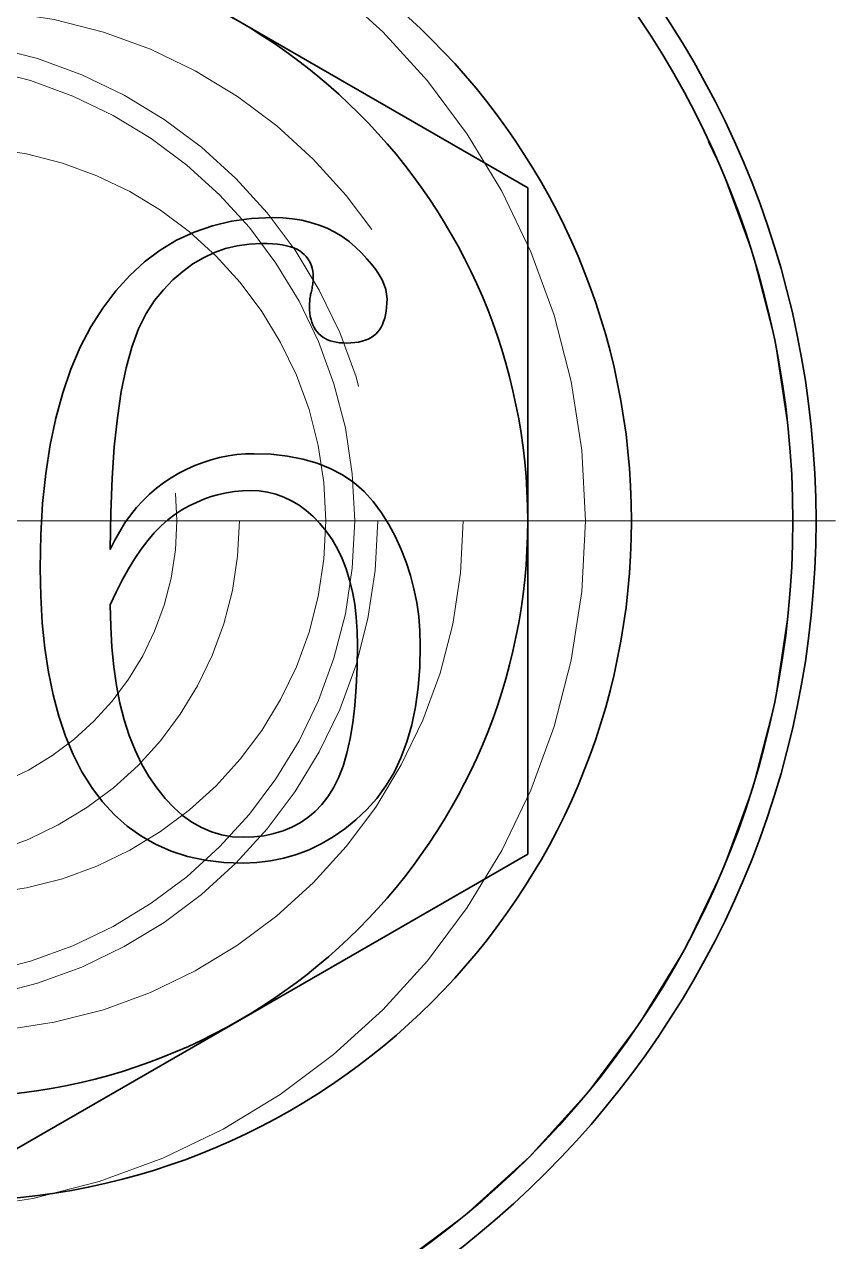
# Model space of a CAD drawing. Header units: millimetres. Extents: x 7914 to 16415, y -883 to 305.
# Drawn here: x 8312.86 to 8319.89, y -47.2 to -36.64 of the extents above; entities that cross this region are included whole.
import ezdxf

# ---------------------------------------------------------------- set-up
doc = ezdxf.new("R2010")
doc.units = ezdxf.units.MM
for name, pattern in [('CENTER-HOKUTO', [23, 20, -1, 1, -1]), ('DASHSPACE', [30, 12, -18]), ('HIDDEN-HOKUTO', [3.8, 2.5, -1.3])]:
    doc.linetypes.add(name, pattern=pattern)
doc.layers.add('AM_7', color=2, linetype='CENTER-HOKUTO', lineweight=30)
doc.layers.add('AM_HID', color=1, linetype='HIDDEN-HOKUTO', lineweight=25)

msp = doc.modelspace()

# ---------------------------------------------------------------- linework, layer by layer
at = {"color": 7, "lineweight": 35, "ltscale": 0.144319}
for p, q in [((8312.223, -35.169), (8317.223, -38.054)), ((8317.223, -43.834), (8312.223, -46.719))]:
    msp.add_line(p, q, dxfattribs=at)
at = {"color": 7, "lineweight": 35, "ltscale": 0.072244}
msp.add_line((8317.223, -38.054), (8317.223, -40.944), dxfattribs=at)
at = {"color": 7, "lineweight": 35, "ltscale": 0.004393}
msp.add_line((8314.655, -38.344), (8314.829, -38.321), dxfattribs=at)
at = {"color": 7, "lineweight": 35, "ltscale": 0.004548}
msp.add_line((8314.829, -38.321), (8315.011, -38.313), dxfattribs=at)
at = {"color": 7, "lineweight": 35, "ltscale": 0.002197}
msp.add_line((8315.011, -38.313), (8315.099, -38.315), dxfattribs=at)
at = {"color": 7, "lineweight": 35, "ltscale": 0.002117}
msp.add_line((8315.099, -38.315), (8315.183, -38.323), dxfattribs=at)
at = {"color": 7, "lineweight": 35, "ltscale": 0.002045}
msp.add_line((8315.183, -38.323), (8315.264, -38.336), dxfattribs=at)
at = {"color": 7, "lineweight": 35, "ltscale": 0.004167}
msp.add_line((8314.179, -38.509), (8314.33, -38.438), dxfattribs=at)
at = {"color": 7, "lineweight": 35, "ltscale": 0.004199}
msp.add_line((8314.33, -38.438), (8314.489, -38.383), dxfattribs=at)
at = {"color": 7, "lineweight": 35, "ltscale": 0.004273}
msp.add_line((8314.489, -38.383), (8314.655, -38.344), dxfattribs=at)
at = {"color": 7, "lineweight": 35, "ltscale": 0.001983}
msp.add_line((8315.264, -38.336), (8315.341, -38.354), dxfattribs=at)
at = {"color": 7, "lineweight": 35, "ltscale": 0.001932}
for p, q in [((8315.341, -38.354), (8315.415, -38.377)), ((8315.302, -40.853), (8315.24, -40.808))]:
    msp.add_line(p, q, dxfattribs=at)
at = {"color": 7, "lineweight": 35, "ltscale": 0.001893}
msp.add_line((8315.415, -38.377), (8315.485, -38.405), dxfattribs=at)
at = {"color": 7, "lineweight": 35, "ltscale": 0.001863}
msp.add_line((8315.485, -38.405), (8315.552, -38.438), dxfattribs=at)
at = {"color": 7, "lineweight": 35, "ltscale": 0.001849}
msp.add_line((8315.552, -38.438), (8315.615, -38.477), dxfattribs=at)
at = {"color": 7, "lineweight": 35, "ltscale": 0.004183}
for p, q in [((8314.036, -38.595), (8314.179, -38.509)), ((8313.358, -43.12), (8313.282, -42.971))]:
    msp.add_line(p, q, dxfattribs=at)
at = {"color": 7, "lineweight": 35, "ltscale": 0.002627}
msp.add_line((8314.808, -38.542), (8314.704, -38.557), dxfattribs=at)
at = {"color": 7, "lineweight": 35, "ltscale": 0.002682}
msp.add_line((8314.915, -38.537), (8314.808, -38.542), dxfattribs=at)
at = {"color": 7, "lineweight": 35, "ltscale": 0.001241}
msp.add_line((8314.965, -38.538), (8314.915, -38.537), dxfattribs=at)
at = {"color": 7, "lineweight": 35, "ltscale": 0.001161}
msp.add_line((8315.011, -38.54), (8314.965, -38.538), dxfattribs=at)
at = {"color": 7, "lineweight": 35, "ltscale": 0.001085}
msp.add_line((8315.054, -38.544), (8315.011, -38.54), dxfattribs=at)
at = {"color": 7, "lineweight": 35, "ltscale": 0.001009}
msp.add_line((8315.094, -38.55), (8315.054, -38.544), dxfattribs=at)
at = {"color": 7, "lineweight": 35, "ltscale": 0.001846}
msp.add_line((8315.615, -38.477), (8315.675, -38.52), dxfattribs=at)
at = {"color": 7, "lineweight": 35, "ltscale": 0.001857}
msp.add_line((8315.675, -38.52), (8315.731, -38.569), dxfattribs=at)
at = {"color": 7, "lineweight": 35, "ltscale": 0.004243}
msp.add_line((8313.9, -38.697), (8314.036, -38.595), dxfattribs=at)
at = {"color": 7, "lineweight": 35, "ltscale": 0.00261}
msp.add_line((8314.506, -38.616), (8314.411, -38.661), dxfattribs=at)
at = {"color": 7, "lineweight": 35, "ltscale": 0.00259}
msp.add_line((8314.603, -38.581), (8314.506, -38.616), dxfattribs=at)
at = {"color": 7, "lineweight": 35, "ltscale": 0.002596}
msp.add_line((8314.704, -38.557), (8314.603, -38.581), dxfattribs=at)
at = {"color": 7, "lineweight": 35, "ltscale": 0.000938014}
msp.add_line((8315.131, -38.557), (8315.094, -38.55), dxfattribs=at)
at = {"color": 7, "lineweight": 35, "ltscale": 0.000867909}
msp.add_line((8315.165, -38.566), (8315.131, -38.557), dxfattribs=at)
at = {"color": 7, "lineweight": 35, "ltscale": 0.00080319}
msp.add_line((8315.195, -38.576), (8315.165, -38.566), dxfattribs=at)
at = {"color": 7, "lineweight": 35, "ltscale": 0.00074266}
msp.add_line((8315.222, -38.588), (8315.195, -38.576), dxfattribs=at)
at = {"color": 7, "lineweight": 35, "ltscale": 0.000690525}
msp.add_line((8315.246, -38.602), (8315.222, -38.588), dxfattribs=at)
at = {"color": 7, "lineweight": 35, "ltscale": 0.000643829}
msp.add_line((8315.267, -38.617), (8315.246, -38.602), dxfattribs=at)
at = {"color": 7, "lineweight": 35, "ltscale": 0.000615236}
msp.add_line((8315.285, -38.633), (8315.267, -38.617), dxfattribs=at)
at = {"color": 7, "lineweight": 35, "ltscale": 0.000596459}
msp.add_line((8315.302, -38.651), (8315.285, -38.633), dxfattribs=at)
at = {"color": 7, "lineweight": 35, "ltscale": 0.000584231}
msp.add_line((8315.316, -38.669), (8315.302, -38.651), dxfattribs=at)
at = {"color": 7, "lineweight": 35, "ltscale": 0.001808}
msp.add_line((8315.731, -38.569), (8315.783, -38.619), dxfattribs=at)
at = {"color": 7, "lineweight": 35, "ltscale": 0.001689}
msp.add_line((8315.783, -38.619), (8315.829, -38.669), dxfattribs=at)
at = {"color": 7, "lineweight": 35, "ltscale": 0.004345}
msp.add_line((8313.772, -38.815), (8313.9, -38.697), dxfattribs=at)
at = {"color": 7, "lineweight": 35, "ltscale": 0.002727}
msp.add_line((8314.32, -38.715), (8314.232, -38.78), dxfattribs=at)
at = {"color": 7, "lineweight": 35, "ltscale": 0.002658}
msp.add_line((8314.411, -38.661), (8314.32, -38.715), dxfattribs=at)
at = {"color": 7, "lineweight": 35, "ltscale": 0.000575208}
msp.add_line((8315.329, -38.689), (8315.316, -38.669), dxfattribs=at)
at = {"color": 7, "lineweight": 35, "ltscale": 0.000573302}
msp.add_line((8315.339, -38.709), (8315.329, -38.689), dxfattribs=at)
at = {"color": 7, "lineweight": 35, "ltscale": 0.000573358}
msp.add_line((8315.348, -38.73), (8315.339, -38.709), dxfattribs=at)
at = {"color": 7, "lineweight": 35, "ltscale": 0.000581179}
msp.add_line((8315.355, -38.752), (8315.348, -38.73), dxfattribs=at)
at = {"color": 7, "lineweight": 35, "ltscale": 0.000592077}
msp.add_line((8315.359, -38.776), (8315.355, -38.752), dxfattribs=at)
at = {"color": 7, "lineweight": 35, "ltscale": 0.001576}
msp.add_line((8315.829, -38.669), (8315.87, -38.717), dxfattribs=at)
at = {"color": 7, "lineweight": 35, "ltscale": 0.001465}
msp.add_line((8315.87, -38.717), (8315.905, -38.763), dxfattribs=at)
at = {"color": 7, "lineweight": 35, "ltscale": 0.00449}
msp.add_line((8313.652, -38.948), (8313.772, -38.815), dxfattribs=at)
at = {"color": 7, "lineweight": 35, "ltscale": 0.002934}
msp.add_line((8314.147, -38.854), (8314.066, -38.939), dxfattribs=at)
at = {"color": 7, "lineweight": 35, "ltscale": 0.00282}
msp.add_line((8314.232, -38.78), (8314.147, -38.854), dxfattribs=at)
at = {"color": 7, "lineweight": 35, "ltscale": 0.000608489}
msp.add_line((8315.362, -38.8), (8315.359, -38.776), dxfattribs=at)
at = {"color": 7, "lineweight": 35, "ltscale": 0.000628374}
msp.add_line((8315.363, -38.825), (8315.362, -38.8), dxfattribs=at)
at = {"color": 7, "lineweight": 35, "ltscale": 0.000319479}
msp.add_line((8315.362, -38.863), (8315.363, -38.85), dxfattribs=at)
at = {"color": 7, "lineweight": 35, "ltscale": 0.000319694}
msp.add_line((8315.363, -38.838), (8315.363, -38.825), dxfattribs=at)
at = {"color": 7, "lineweight": 35, "ltscale": 0.000320667}
msp.add_line((8315.363, -38.85), (8315.363, -38.838), dxfattribs=at)
at = {"color": 7, "lineweight": 35, "ltscale": 0.00136}
msp.add_line((8315.905, -38.763), (8315.935, -38.809), dxfattribs=at)
at = {"color": 7, "lineweight": 35, "ltscale": 0.001263}
msp.add_line((8315.935, -38.809), (8315.96, -38.853), dxfattribs=at)
at = {"color": 7, "lineweight": 35, "ltscale": 0.001173}
msp.add_line((8315.96, -38.853), (8315.979, -38.896), dxfattribs=at)
at = {"color": 7, "lineweight": 35, "ltscale": 0.004668}
msp.add_line((8313.539, -39.097), (8313.652, -38.948), dxfattribs=at)
at = {"color": 7, "lineweight": 35, "ltscale": 0.003064}
msp.add_line((8314.066, -38.939), (8313.987, -39.033), dxfattribs=at)
at = {"color": 7, "lineweight": 35, "ltscale": 0.000326057}
msp.add_line((8315.341, -38.978), (8315.344, -38.966), dxfattribs=at)
at = {"color": 7, "lineweight": 35, "ltscale": 0.000330701}
msp.add_line((8315.344, -38.966), (8315.347, -38.953), dxfattribs=at)
at = {"color": 7, "lineweight": 35, "ltscale": 0.000328086}
msp.add_line((8315.347, -38.953), (8315.35, -38.94), dxfattribs=at)
at = {"color": 7, "lineweight": 35, "ltscale": 0.000327393}
msp.add_line((8315.35, -38.94), (8315.353, -38.927), dxfattribs=at)
at = {"color": 7, "lineweight": 35, "ltscale": 0.000325304}
msp.add_line((8315.353, -38.927), (8315.355, -38.914), dxfattribs=at)
at = {"color": 7, "lineweight": 35, "ltscale": 0.000323854}
msp.add_line((8315.355, -38.914), (8315.357, -38.902), dxfattribs=at)
at = {"color": 7, "lineweight": 35, "ltscale": 0.000323476}
msp.add_line((8315.357, -38.902), (8315.359, -38.889), dxfattribs=at)
at = {"color": 7, "lineweight": 35, "ltscale": 0.000321004}
msp.add_line((8315.359, -38.889), (8315.361, -38.876), dxfattribs=at)
at = {"color": 7, "lineweight": 35, "ltscale": 0.000323196}
msp.add_line((8315.361, -38.876), (8315.362, -38.863), dxfattribs=at)
at = {"color": 7, "lineweight": 35, "ltscale": 0.001094}
msp.add_line((8315.979, -38.896), (8315.992, -38.937), dxfattribs=at)
at = {"color": 7, "lineweight": 35, "ltscale": 0.001029}
msp.add_line((8315.992, -38.937), (8316, -38.978), dxfattribs=at)
at = {"color": 7, "lineweight": 35, "ltscale": 0.003319}
msp.add_line((8313.987, -39.033), (8313.914, -39.144), dxfattribs=at)
at = {"color": 7, "lineweight": 35, "ltscale": 0.000319142}
msp.add_line((8315.331, -39.068), (8315.332, -39.055), dxfattribs=at)
at = {"color": 7, "lineweight": 35, "ltscale": 0.000320457}
msp.add_line((8315.331, -39.081), (8315.331, -39.068), dxfattribs=at)
at = {"color": 7, "lineweight": 35, "ltscale": 0.000322571}
msp.add_line((8315.332, -39.055), (8315.333, -39.042), dxfattribs=at)
at = {"color": 7, "lineweight": 35, "ltscale": 0.000320089}
msp.add_line((8315.333, -39.042), (8315.334, -39.03), dxfattribs=at)
at = {"color": 7, "lineweight": 35, "ltscale": 0.00032252}
msp.add_line((8315.334, -39.03), (8315.335, -39.017), dxfattribs=at)
at = {"color": 7, "lineweight": 35, "ltscale": 0.00032272}
msp.add_line((8315.335, -39.017), (8315.337, -39.004), dxfattribs=at)
at = {"color": 7, "lineweight": 35, "ltscale": 0.000323733}
msp.add_line((8315.337, -39.004), (8315.339, -38.991), dxfattribs=at)
at = {"color": 7, "lineweight": 35, "ltscale": 0.000326054}
msp.add_line((8315.339, -38.991), (8315.341, -38.978), dxfattribs=at)
at = {"color": 7, "lineweight": 35, "ltscale": 0.000977345}
msp.add_line((8316, -38.978), (8316.003, -39.017), dxfattribs=at)
at = {"color": 7, "lineweight": 35, "ltscale": 0.000888582}
msp.add_line((8316.002, -39.054), (8316, -39.09), dxfattribs=at)
at = {"color": 7, "lineweight": 35, "ltscale": 0.000937084}
msp.add_line((8316.003, -39.017), (8316.002, -39.054), dxfattribs=at)
at = {"color": 7, "lineweight": 35, "ltscale": 0.00484}
msp.add_line((8313.436, -39.261), (8313.539, -39.097), dxfattribs=at)
at = {"color": 7, "lineweight": 35, "ltscale": 0.003732}
msp.add_line((8313.914, -39.144), (8313.849, -39.278), dxfattribs=at)
at = {"color": 7, "lineweight": 35, "ltscale": 0.000779976}
msp.add_line((8315.332, -39.112), (8315.331, -39.081), dxfattribs=at)
at = {"color": 7, "lineweight": 35, "ltscale": 0.00074244}
msp.add_line((8315.334, -39.142), (8315.332, -39.112), dxfattribs=at)
at = {"color": 7, "lineweight": 35, "ltscale": 0.000707474}
msp.add_line((8315.338, -39.17), (8315.334, -39.142), dxfattribs=at)
at = {"color": 7, "lineweight": 35, "ltscale": 0.000673962}
msp.add_line((8315.344, -39.196), (8315.338, -39.17), dxfattribs=at)
at = {"color": 7, "lineweight": 35, "ltscale": 0.00076591}
msp.add_line((8315.99, -39.155), (8315.983, -39.185), dxfattribs=at)
at = {"color": 7, "lineweight": 35, "ltscale": 0.000803526}
msp.add_line((8315.996, -39.123), (8315.99, -39.155), dxfattribs=at)
at = {"color": 7, "lineweight": 35, "ltscale": 0.000847437}
msp.add_line((8316, -39.09), (8315.996, -39.123), dxfattribs=at)
at = {"color": 7, "lineweight": 35, "ltscale": 0.005002}
msp.add_line((8313.343, -39.438), (8313.436, -39.261), dxfattribs=at)
at = {"color": 7, "lineweight": 35, "ltscale": 0.004195}
msp.add_line((8313.849, -39.278), (8313.791, -39.436), dxfattribs=at)
at = {"color": 7, "lineweight": 35, "ltscale": 0.000645875}
for p, q in [((8315.351, -39.221), (8315.344, -39.196)), ((8315.536, -39.388), (8315.511, -39.381))]:
    msp.add_line(p, q, dxfattribs=at)
at = {"color": 7, "lineweight": 35, "ltscale": 0.000620341}
msp.add_line((8315.36, -39.244), (8315.351, -39.221), dxfattribs=at)
at = {"color": 7, "lineweight": 35, "ltscale": 0.000599576}
msp.add_line((8315.37, -39.266), (8315.36, -39.244), dxfattribs=at)
at = {"color": 7, "lineweight": 35, "ltscale": 0.000582514}
msp.add_line((8315.382, -39.286), (8315.37, -39.266), dxfattribs=at)
at = {"color": 7, "lineweight": 35, "ltscale": 0.000649814}
msp.add_line((8315.952, -39.263), (8315.938, -39.285), dxfattribs=at)
at = {"color": 7, "lineweight": 35, "ltscale": 0.000669428}
msp.add_line((8315.964, -39.239), (8315.952, -39.263), dxfattribs=at)
at = {"color": 7, "lineweight": 35, "ltscale": 0.000698454}
msp.add_line((8315.974, -39.213), (8315.964, -39.239), dxfattribs=at)
at = {"color": 7, "lineweight": 35, "ltscale": 0.000730131}
msp.add_line((8315.983, -39.185), (8315.974, -39.213), dxfattribs=at)
at = {"color": 7, "lineweight": 35, "ltscale": 0.000572831}
for p, q in [((8315.396, -39.304), (8315.382, -39.286)), ((8315.446, -39.35), (8315.428, -39.336))]:
    msp.add_line(p, q, dxfattribs=at)
at = {"color": 7, "lineweight": 35, "ltscale": 0.00056607}
for p, q in [((8315.411, -39.321), (8315.396, -39.304)), ((8315.428, -39.336), (8315.411, -39.321))]:
    msp.add_line(p, q, dxfattribs=at)
at = {"color": 7, "lineweight": 35, "ltscale": 0.000583822}
msp.add_line((8315.466, -39.362), (8315.446, -39.35), dxfattribs=at)
at = {"color": 7, "lineweight": 35, "ltscale": 0.00059853}
msp.add_line((8315.488, -39.372), (8315.466, -39.362), dxfattribs=at)
at = {"color": 7, "lineweight": 35, "ltscale": 0.00062007}
msp.add_line((8315.511, -39.381), (8315.488, -39.372), dxfattribs=at)
at = {"color": 7, "lineweight": 35, "ltscale": 0.000674708}
msp.add_line((8315.562, -39.394), (8315.536, -39.388), dxfattribs=at)
at = {"color": 7, "lineweight": 35, "ltscale": 0.000782094}
msp.add_line((8315.787, -39.385), (8315.756, -39.392), dxfattribs=at)
at = {"color": 7, "lineweight": 35, "ltscale": 0.000740198}
msp.add_line((8315.815, -39.377), (8315.787, -39.385), dxfattribs=at)
at = {"color": 7, "lineweight": 35, "ltscale": 0.000703416}
msp.add_line((8315.841, -39.366), (8315.815, -39.377), dxfattribs=at)
at = {"color": 7, "lineweight": 35, "ltscale": 0.000672972}
msp.add_line((8315.865, -39.354), (8315.841, -39.366), dxfattribs=at)
at = {"color": 7, "lineweight": 35, "ltscale": 0.000649193}
msp.add_line((8315.887, -39.339), (8315.865, -39.354), dxfattribs=at)
at = {"color": 7, "lineweight": 35, "ltscale": 0.000632417}
msp.add_line((8315.906, -39.323), (8315.887, -39.339), dxfattribs=at)
at = {"color": 7, "lineweight": 35, "ltscale": 0.000626654}
msp.add_line((8315.923, -39.305), (8315.906, -39.323), dxfattribs=at)
at = {"color": 7, "lineweight": 35, "ltscale": 0.000629732}
msp.add_line((8315.938, -39.285), (8315.923, -39.305), dxfattribs=at)
at = {"color": 7, "lineweight": 35, "ltscale": 0.005198}
msp.add_line((8313.262, -39.629), (8313.343, -39.438), dxfattribs=at)
at = {"color": 7, "lineweight": 35, "ltscale": 0.004693}
for p, q in [((8313.791, -39.436), (8313.741, -39.617)), ((8313.603, -41.673), (8313.607, -41.861))]:
    msp.add_line(p, q, dxfattribs=at)
at = {"color": 7, "lineweight": 35, "ltscale": 0.000706611}
msp.add_line((8315.59, -39.398), (8315.562, -39.394), dxfattribs=at)
at = {"color": 7, "lineweight": 35, "ltscale": 0.000742502}
msp.add_line((8315.62, -39.4), (8315.59, -39.398), dxfattribs=at)
at = {"color": 7, "lineweight": 35, "ltscale": 0.000779996}
msp.add_line((8315.651, -39.401), (8315.62, -39.4), dxfattribs=at)
at = {"color": 7, "lineweight": 35, "ltscale": 0.000932632}
msp.add_line((8315.688, -39.4), (8315.651, -39.401), dxfattribs=at)
at = {"color": 7, "lineweight": 35, "ltscale": 0.000878786}
msp.add_line((8315.724, -39.397), (8315.688, -39.4), dxfattribs=at)
at = {"color": 7, "lineweight": 35, "ltscale": 0.000828861}
msp.add_line((8315.756, -39.392), (8315.724, -39.397), dxfattribs=at)
at = {"color": 7, "lineweight": 35, "ltscale": 0.00542}
msp.add_line((8313.191, -39.834), (8313.262, -39.629), dxfattribs=at)
at = {"color": 7, "lineweight": 35, "ltscale": 0.005215}
msp.add_line((8313.741, -39.617), (8313.699, -39.821), dxfattribs=at)
at = {"color": 7, "lineweight": 35, "ltscale": 0.005669}
msp.add_line((8313.131, -40.053), (8313.191, -39.834), dxfattribs=at)
at = {"color": 7, "lineweight": 35, "ltscale": 0.005757}
msp.add_line((8313.699, -39.821), (8313.665, -40.049), dxfattribs=at)
at = {"color": 7, "lineweight": 35, "ltscale": 0.00594}
msp.add_line((8313.082, -40.285), (8313.131, -40.053), dxfattribs=at)
at = {"color": 7, "lineweight": 35, "ltscale": 0.006312}
msp.add_line((8313.665, -40.049), (8313.638, -40.3), dxfattribs=at)
at = {"color": 7, "lineweight": 35, "ltscale": 0.00623}
msp.add_line((8313.044, -40.532), (8313.082, -40.285), dxfattribs=at)
at = {"color": 7, "lineweight": 35, "ltscale": 0.006877}
msp.add_line((8313.638, -40.3), (8313.619, -40.574), dxfattribs=at)
at = {"color": 7, "lineweight": 35, "ltscale": 0.001889}
msp.add_line((8314.337, -40.463), (8314.408, -40.436), dxfattribs=at)
at = {"color": 7, "lineweight": 35, "ltscale": 0.001878}
for p, q in [((8314.408, -40.436), (8314.479, -40.413)), ((8314.625, -40.38), (8314.7, -40.369))]:
    msp.add_line(p, q, dxfattribs=at)
at = {"color": 7, "lineweight": 35, "ltscale": 0.001871}
msp.add_line((8314.479, -40.413), (8314.552, -40.394), dxfattribs=at)
at = {"color": 7, "lineweight": 35, "ltscale": 0.001872}
msp.add_line((8314.552, -40.394), (8314.625, -40.38), dxfattribs=at)
at = {"color": 7, "lineweight": 35, "ltscale": 0.00189}
msp.add_line((8314.7, -40.369), (8314.775, -40.363), dxfattribs=at)
at = {"color": 7, "lineweight": 35, "ltscale": 0.001909}
msp.add_line((8314.775, -40.363), (8314.851, -40.361), dxfattribs=at)
at = {"color": 7, "lineweight": 35, "ltscale": 0.003735}
msp.add_line((8314.851, -40.361), (8315, -40.366), dxfattribs=at)
at = {"color": 7, "lineweight": 35, "ltscale": 0.003537}
msp.add_line((8315, -40.366), (8315.141, -40.381), dxfattribs=at)
at = {"color": 7, "lineweight": 35, "ltscale": 0.003362}
msp.add_line((8315.141, -40.381), (8315.273, -40.407), dxfattribs=at)
at = {"color": 7, "lineweight": 35, "ltscale": 0.003211}
msp.add_line((8315.273, -40.407), (8315.396, -40.443), dxfattribs=at)
at = {"color": 7, "lineweight": 35, "ltscale": 0.003091}
msp.add_line((8315.396, -40.443), (8315.511, -40.489), dxfattribs=at)
at = {"color": 7, "lineweight": 35, "ltscale": 0.006534}
msp.add_line((8313.017, -40.792), (8313.044, -40.532), dxfattribs=at)
at = {"color": 7, "lineweight": 35, "ltscale": 0.001959}
msp.add_line((8314.131, -40.569), (8314.199, -40.529), dxfattribs=at)
at = {"color": 7, "lineweight": 35, "ltscale": 0.00193}
msp.add_line((8314.199, -40.529), (8314.268, -40.494), dxfattribs=at)
at = {"color": 7, "lineweight": 35, "ltscale": 0.001907}
msp.add_line((8314.268, -40.494), (8314.337, -40.463), dxfattribs=at)
at = {"color": 7, "lineweight": 35, "ltscale": 0.003003}
msp.add_line((8315.511, -40.489), (8315.617, -40.545), dxfattribs=at)
at = {"color": 7, "lineweight": 35, "ltscale": 0.002949}
msp.add_line((8315.617, -40.545), (8315.715, -40.612), dxfattribs=at)
at = {"color": 7, "lineweight": 35, "ltscale": 0.00745}
msp.add_line((8313.619, -40.574), (8313.607, -40.872), dxfattribs=at)
at = {"color": 7, "lineweight": 35, "ltscale": 0.001974}
msp.add_line((8314.003, -40.66), (8314.065, -40.613), dxfattribs=at)
at = {"color": 7, "lineweight": 35, "ltscale": 0.001975}
msp.add_line((8314.065, -40.613), (8314.131, -40.569), dxfattribs=at)
at = {"color": 7, "lineweight": 35, "ltscale": 0.002935}
msp.add_line((8315.715, -40.612), (8315.804, -40.689), dxfattribs=at)
at = {"color": 7, "lineweight": 35, "ltscale": 0.002003}
msp.add_line((8313.885, -40.769), (8313.943, -40.712), dxfattribs=at)
at = {"color": 7, "lineweight": 35, "ltscale": 0.001985}
msp.add_line((8313.943, -40.712), (8314.003, -40.66), dxfattribs=at)
at = {"color": 7, "lineweight": 35, "ltscale": 0.00174}
msp.add_line((8314.414, -40.756), (8314.35, -40.783), dxfattribs=at)
at = {"color": 7, "lineweight": 35, "ltscale": 0.001726}
msp.add_line((8314.479, -40.733), (8314.414, -40.756), dxfattribs=at)
at = {"color": 7, "lineweight": 35, "ltscale": 0.001717}
msp.add_line((8314.545, -40.714), (8314.479, -40.733), dxfattribs=at)
at = {"color": 7, "lineweight": 35, "ltscale": 0.001714}
msp.add_line((8314.612, -40.7), (8314.545, -40.714), dxfattribs=at)
at = {"color": 7, "lineweight": 35, "ltscale": 0.001721}
msp.add_line((8314.68, -40.689), (8314.612, -40.7), dxfattribs=at)
at = {"color": 7, "lineweight": 35, "ltscale": 0.00173}
msp.add_line((8314.749, -40.683), (8314.68, -40.689), dxfattribs=at)
at = {"color": 7, "lineweight": 35, "ltscale": 0.001749}
msp.add_line((8314.819, -40.681), (8314.749, -40.683), dxfattribs=at)
at = {"color": 7, "lineweight": 35, "ltscale": 0.001894}
msp.add_line((8314.895, -40.684), (8314.819, -40.681), dxfattribs=at)
at = {"color": 7, "lineweight": 35, "ltscale": 0.001855}
msp.add_line((8314.968, -40.695), (8314.895, -40.684), dxfattribs=at)
at = {"color": 7, "lineweight": 35, "ltscale": 0.001834}
msp.add_line((8315.04, -40.713), (8314.968, -40.695), dxfattribs=at)
at = {"color": 7, "lineweight": 35, "ltscale": 0.00183}
msp.add_line((8315.108, -40.737), (8315.04, -40.713), dxfattribs=at)
at = {"color": 7, "lineweight": 35, "ltscale": 0.001848}
msp.add_line((8315.175, -40.769), (8315.108, -40.737), dxfattribs=at)
at = {"color": 7, "lineweight": 35, "ltscale": 0.002958}
msp.add_line((8315.804, -40.689), (8315.884, -40.776), dxfattribs=at)
at = {"color": 7, "lineweight": 35, "ltscale": 0.006856}
msp.add_line((8313.001, -41.065), (8313.017, -40.792), dxfattribs=at)
at = {"color": 7, "lineweight": 35, "ltscale": 0.002062}
msp.add_line((8313.78, -40.893), (8313.831, -40.829), dxfattribs=at)
at = {"color": 7, "lineweight": 35, "ltscale": 0.002028}
msp.add_line((8313.831, -40.829), (8313.885, -40.769), dxfattribs=at)
at = {"color": 7, "lineweight": 35, "ltscale": 0.001823}
msp.add_line((8314.224, -40.849), (8314.163, -40.889), dxfattribs=at)
at = {"color": 7, "lineweight": 35, "ltscale": 0.00179}
msp.add_line((8314.287, -40.814), (8314.224, -40.849), dxfattribs=at)
at = {"color": 7, "lineweight": 35, "ltscale": 0.001761}
msp.add_line((8314.35, -40.783), (8314.287, -40.814), dxfattribs=at)
at = {"color": 7, "lineweight": 35, "ltscale": 0.001879}
msp.add_line((8315.24, -40.808), (8315.175, -40.769), dxfattribs=at)
at = {"color": 7, "lineweight": 35, "ltscale": 0.001998}
msp.add_line((8315.362, -40.906), (8315.302, -40.853), dxfattribs=at)
at = {"color": 7, "lineweight": 35, "ltscale": 0.003019}
msp.add_line((8315.884, -40.776), (8315.955, -40.873), dxfattribs=at)
at = {"color": 7, "lineweight": 35, "ltscale": 0.008029}
msp.add_line((8313.607, -40.872), (8313.603, -41.193), dxfattribs=at)
at = {"color": 7, "lineweight": 35, "ltscale": 0.002148}
msp.add_line((8313.686, -41.035), (8313.731, -40.962), dxfattribs=at)
at = {"color": 7, "lineweight": 35, "ltscale": 0.0021}
msp.add_line((8313.731, -40.962), (8313.78, -40.893), dxfattribs=at)
at = {"color": 7, "lineweight": 35, "ltscale": 0.001984}
msp.add_line((8314.103, -40.934), (8314.044, -40.987), dxfattribs=at)
at = {"color": 7, "lineweight": 35, "ltscale": 0.001885}
msp.add_line((8314.163, -40.889), (8314.103, -40.934), dxfattribs=at)
at = {"color": 7, "lineweight": 35, "ltscale": 0.002078}
msp.add_line((8315.42, -40.966), (8315.362, -40.906), dxfattribs=at)
at = {"color": 7, "lineweight": 35, "ltscale": 0.002174}
msp.add_line((8315.475, -41.033), (8315.42, -40.966), dxfattribs=at)
at = {"color": 7, "lineweight": 35, "ltscale": 0.003043}
msp.add_line((8315.955, -40.873), (8316.019, -40.976), dxfattribs=at)
at = {"color": 7, "lineweight": 35, "ltscale": 0.072243}
msp.add_line((8317.223, -40.944), (8317.223, -43.834), dxfattribs=at)
at = {"color": 7, "lineweight": 35, "ltscale": 0.007189}
msp.add_line((8312.995, -41.353), (8313.001, -41.065), dxfattribs=at)
at = {"color": 7, "lineweight": 35, "ltscale": 0.0022}
msp.add_line((8313.643, -41.112), (8313.686, -41.035), dxfattribs=at)
at = {"color": 7, "lineweight": 35, "ltscale": 0.002212}
msp.add_line((8313.985, -41.047), (8313.928, -41.114), dxfattribs=at)
at = {"color": 7, "lineweight": 35, "ltscale": 0.002094}
msp.add_line((8314.044, -40.987), (8313.985, -41.047), dxfattribs=at)
at = {"color": 7, "lineweight": 35, "ltscale": 0.002241}
msp.add_line((8315.527, -41.106), (8315.475, -41.033), dxfattribs=at)
at = {"color": 7, "lineweight": 35, "ltscale": 0.003016}
msp.add_line((8316.019, -40.976), (8316.076, -41.083), dxfattribs=at)
at = {"color": 7, "lineweight": 35, "ltscale": 0.00226}
msp.add_line((8313.603, -41.193), (8313.643, -41.112), dxfattribs=at)
at = {"color": 7, "lineweight": 35, "ltscale": 0.002342}
msp.add_line((8313.928, -41.114), (8313.871, -41.189), dxfattribs=at)
at = {"color": 7, "lineweight": 35, "ltscale": 0.00229}
msp.add_line((8315.573, -41.185), (8315.527, -41.106), dxfattribs=at)
at = {"color": 7, "lineweight": 35, "ltscale": 0.002352}
msp.add_line((8315.614, -41.27), (8315.573, -41.185), dxfattribs=at)
at = {"color": 7, "lineweight": 35, "ltscale": 0.002998}
msp.add_line((8316.076, -41.083), (8316.127, -41.192), dxfattribs=at)
at = {"color": 7, "lineweight": 35, "ltscale": 0.002619}
msp.add_line((8313.816, -41.271), (8313.761, -41.36), dxfattribs=at)
at = {"color": 7, "lineweight": 35, "ltscale": 0.002477}
msp.add_line((8313.871, -41.189), (8313.816, -41.271), dxfattribs=at)
at = {"color": 7, "lineweight": 35, "ltscale": 0.002431}
msp.add_line((8315.649, -41.361), (8315.614, -41.27), dxfattribs=at)
at = {"color": 7, "lineweight": 35, "ltscale": 0.00299}
msp.add_line((8316.127, -41.192), (8316.17, -41.303), dxfattribs=at)
at = {"color": 7, "lineweight": 35, "ltscale": 0.006094}
msp.add_line((8313, -41.597), (8312.995, -41.353), dxfattribs=at)
at = {"color": 7, "lineweight": 35, "ltscale": 0.002767}
msp.add_line((8313.761, -41.36), (8313.708, -41.457), dxfattribs=at)
at = {"color": 7, "lineweight": 35, "ltscale": 0.002521}
msp.add_line((8315.679, -41.457), (8315.649, -41.361), dxfattribs=at)
at = {"color": 7, "lineweight": 35, "ltscale": 0.002995}
msp.add_line((8316.17, -41.303), (8316.207, -41.417), dxfattribs=at)
at = {"color": 7, "lineweight": 35, "ltscale": 0.002917}
msp.add_line((8313.708, -41.457), (8313.655, -41.561), dxfattribs=at)
at = {"color": 7, "lineweight": 35, "ltscale": 0.002625}
msp.add_line((8315.704, -41.559), (8315.679, -41.457), dxfattribs=at)
at = {"color": 7, "lineweight": 35, "ltscale": 0.003008}
msp.add_line((8316.207, -41.417), (8316.237, -41.533), dxfattribs=at)
at = {"color": 7, "lineweight": 35, "ltscale": 0.005805}
msp.add_line((8313.013, -41.828), (8313, -41.597), dxfattribs=at)
at = {"color": 7, "lineweight": 35, "ltscale": 0.003073}
msp.add_line((8313.655, -41.561), (8313.603, -41.673), dxfattribs=at)
at = {"color": 7, "lineweight": 35, "ltscale": 0.002738}
msp.add_line((8315.723, -41.667), (8315.704, -41.559), dxfattribs=at)
at = {"color": 7, "lineweight": 35, "ltscale": 0.003034}
msp.add_line((8316.237, -41.533), (8316.261, -41.652), dxfattribs=at)
at = {"color": 7, "lineweight": 35, "ltscale": 0.00286}
msp.add_line((8315.736, -41.78), (8315.723, -41.667), dxfattribs=at)
at = {"color": 7, "lineweight": 35, "ltscale": 0.003068}
msp.add_line((8316.261, -41.652), (8316.278, -41.774), dxfattribs=at)
at = {"color": 7, "lineweight": 35, "ltscale": 0.002992}
msp.add_line((8315.745, -41.9), (8315.736, -41.78), dxfattribs=at)
at = {"color": 7, "lineweight": 35, "ltscale": 0.003114}
msp.add_line((8316.278, -41.774), (8316.288, -41.898), dxfattribs=at)
at = {"color": 7, "lineweight": 35, "ltscale": 0.005529}
msp.add_line((8313.036, -42.048), (8313.013, -41.828), dxfattribs=at)
at = {"color": 7, "lineweight": 35, "ltscale": 0.004484}
msp.add_line((8313.607, -41.861), (8313.617, -42.04), dxfattribs=at)
at = {"color": 7, "lineweight": 35, "ltscale": 0.003127}
msp.add_line((8315.747, -42.025), (8315.745, -41.9), dxfattribs=at)
at = {"color": 7, "lineweight": 35, "ltscale": 0.003169}
msp.add_line((8316.288, -41.898), (8316.291, -42.025), dxfattribs=at)
at = {"color": 7, "lineweight": 35, "ltscale": 0.00465}
msp.add_line((8315.745, -42.211), (8315.747, -42.025), dxfattribs=at)
at = {"color": 7, "lineweight": 35, "ltscale": 0.004678}
msp.add_line((8316.291, -42.025), (8316.287, -42.212), dxfattribs=at)
at = {"color": 7, "lineweight": 35, "ltscale": 0.005262}
msp.add_line((8313.067, -42.257), (8313.036, -42.048), dxfattribs=at)
at = {"color": 7, "lineweight": 35, "ltscale": 0.00428}
msp.add_line((8313.617, -42.04), (8313.633, -42.21), dxfattribs=at)
at = {"color": 7, "lineweight": 35, "ltscale": 0.004087}
msp.add_line((8313.633, -42.21), (8313.657, -42.372), dxfattribs=at)
at = {"color": 7, "lineweight": 35, "ltscale": 0.004347}
msp.add_line((8315.737, -42.385), (8315.745, -42.211), dxfattribs=at)
at = {"color": 7, "lineweight": 35, "ltscale": 0.004442}
msp.add_line((8316.287, -42.212), (8316.273, -42.389), dxfattribs=at)
at = {"color": 7, "lineweight": 35, "ltscale": 0.00501}
msp.add_line((8313.107, -42.453), (8313.067, -42.257), dxfattribs=at)
at = {"color": 7, "lineweight": 35, "ltscale": 0.003902}
msp.add_line((8313.657, -42.372), (8313.687, -42.525), dxfattribs=at)
at = {"color": 7, "lineweight": 35, "ltscale": 0.004053}
msp.add_line((8315.724, -42.546), (8315.737, -42.385), dxfattribs=at)
at = {"color": 7, "lineweight": 35, "ltscale": 0.004219}
for p, q in [((8316.273, -42.389), (8316.249, -42.556)), ((8314.755, -43.913), (8314.587, -43.906))]:
    msp.add_line(p, q, dxfattribs=at)
at = {"color": 7, "lineweight": 35, "ltscale": 0.004775}
msp.add_line((8313.156, -42.637), (8313.107, -42.453), dxfattribs=at)
at = {"color": 7, "lineweight": 35, "ltscale": 0.003729}
msp.add_line((8313.687, -42.525), (8313.724, -42.669), dxfattribs=at)
at = {"color": 7, "lineweight": 35, "ltscale": 0.003762}
msp.add_line((8315.706, -42.696), (8315.724, -42.546), dxfattribs=at)
at = {"color": 7, "lineweight": 35, "ltscale": 0.004015}
msp.add_line((8316.249, -42.556), (8316.217, -42.713), dxfattribs=at)
at = {"color": 7, "lineweight": 35, "ltscale": 0.004554}
msp.add_line((8313.215, -42.81), (8313.156, -42.637), dxfattribs=at)
at = {"color": 7, "lineweight": 35, "ltscale": 0.003567}
msp.add_line((8313.724, -42.669), (8313.768, -42.805), dxfattribs=at)
at = {"color": 7, "lineweight": 35, "ltscale": 0.003481}
msp.add_line((8315.683, -42.833), (8315.706, -42.696), dxfattribs=at)
at = {"color": 7, "lineweight": 35, "ltscale": 0.003828}
msp.add_line((8316.217, -42.713), (8316.175, -42.861), dxfattribs=at)
at = {"color": 7, "lineweight": 35, "ltscale": 0.004357}
msp.add_line((8313.282, -42.971), (8313.215, -42.81), dxfattribs=at)
at = {"color": 7, "lineweight": 35, "ltscale": 0.00342}
msp.add_line((8313.768, -42.805), (8313.818, -42.932), dxfattribs=at)
at = {"color": 7, "lineweight": 35, "ltscale": 0.003205}
msp.add_line((8315.655, -42.958), (8315.683, -42.833), dxfattribs=at)
at = {"color": 7, "lineweight": 35, "ltscale": 0.003665}
msp.add_line((8316.175, -42.861), (8316.124, -42.998), dxfattribs=at)
at = {"color": 7, "lineweight": 35, "ltscale": 0.00329}
msp.add_line((8313.818, -42.932), (8313.875, -43.051), dxfattribs=at)
at = {"color": 7, "lineweight": 35, "ltscale": 0.002945}
msp.add_line((8315.622, -43.071), (8315.655, -42.958), dxfattribs=at)
at = {"color": 7, "lineweight": 35, "ltscale": 0.003178}
msp.add_line((8313.875, -43.051), (8313.939, -43.161), dxfattribs=at)
at = {"color": 7, "lineweight": 35, "ltscale": 0.002697}
msp.add_line((8315.583, -43.172), (8315.622, -43.071), dxfattribs=at)
at = {"color": 7, "lineweight": 35, "ltscale": 0.003528}
msp.add_line((8316.124, -42.998), (8316.064, -43.126), dxfattribs=at)
at = {"color": 7, "lineweight": 35, "ltscale": 0.004034}
msp.add_line((8313.443, -43.257), (8313.358, -43.12), dxfattribs=at)
at = {"color": 7, "lineweight": 35, "ltscale": 0.003039}
msp.add_line((8313.939, -43.161), (8314.008, -43.261), dxfattribs=at)
at = {"color": 7, "lineweight": 35, "ltscale": 0.002468}
msp.add_line((8315.54, -43.26), (8315.583, -43.172), dxfattribs=at)
at = {"color": 7, "lineweight": 35, "ltscale": 0.003415}
msp.add_line((8316.064, -43.126), (8315.994, -43.243), dxfattribs=at)
at = {"color": 7, "lineweight": 35, "ltscale": 0.0039}
msp.add_line((8313.537, -43.381), (8313.443, -43.257), dxfattribs=at)
at = {"color": 7, "lineweight": 35, "ltscale": 0.00287}
msp.add_line((8314.008, -43.261), (8314.079, -43.351), dxfattribs=at)
at = {"color": 7, "lineweight": 35, "ltscale": 0.002266}
msp.add_line((8315.491, -43.337), (8315.54, -43.26), dxfattribs=at)
at = {"color": 7, "lineweight": 35, "ltscale": 0.003337}
msp.add_line((8315.994, -43.243), (8315.915, -43.351), dxfattribs=at)
at = {"color": 7, "lineweight": 35, "ltscale": 0.00378}
msp.add_line((8313.639, -43.493), (8313.537, -43.381), dxfattribs=at)
at = {"color": 7, "lineweight": 35, "ltscale": 0.002716}
msp.add_line((8314.079, -43.351), (8314.154, -43.43), dxfattribs=at)
at = {"color": 7, "lineweight": 35, "ltscale": 0.00214}
msp.add_line((8315.438, -43.404), (8315.491, -43.337), dxfattribs=at)
at = {"color": 7, "lineweight": 35, "ltscale": 0.003291}
msp.add_line((8315.915, -43.351), (8315.827, -43.449), dxfattribs=at)
at = {"color": 7, "lineweight": 35, "ltscale": 0.003697}
msp.add_line((8313.749, -43.591), (8313.639, -43.493), dxfattribs=at)
at = {"color": 7, "lineweight": 35, "ltscale": 0.002584}
msp.add_line((8314.154, -43.43), (8314.231, -43.499), dxfattribs=at)
at = {"color": 7, "lineweight": 35, "ltscale": 0.002475}
msp.add_line((8314.231, -43.499), (8314.311, -43.557), dxfattribs=at)
at = {"color": 7, "lineweight": 35, "ltscale": 0.002044}
msp.add_line((8315.317, -43.516), (8315.38, -43.464), dxfattribs=at)
at = {"color": 7, "lineweight": 35, "ltscale": 0.002082}
msp.add_line((8315.38, -43.464), (8315.438, -43.404), dxfattribs=at)
at = {"color": 7, "lineweight": 35, "ltscale": 0.003226}
msp.add_line((8315.827, -43.449), (8315.733, -43.537), dxfattribs=at)
at = {"color": 7, "lineweight": 35, "ltscale": 0.003655}
msp.add_line((8313.868, -43.677), (8313.749, -43.591), dxfattribs=at)
at = {"color": 7, "lineweight": 35, "ltscale": 0.002393}
msp.add_line((8314.311, -43.557), (8314.394, -43.604), dxfattribs=at)
at = {"color": 7, "lineweight": 35, "ltscale": 0.002338}
msp.add_line((8314.394, -43.604), (8314.48, -43.641), dxfattribs=at)
at = {"color": 7, "lineweight": 35, "ltscale": 0.002054}
msp.add_line((8315.103, -43.632), (8315.179, -43.601), dxfattribs=at)
at = {"color": 7, "lineweight": 35, "ltscale": 0.002029}
msp.add_line((8315.179, -43.601), (8315.251, -43.562), dxfattribs=at)
at = {"color": 7, "lineweight": 35, "ltscale": 0.002027}
msp.add_line((8315.251, -43.562), (8315.317, -43.516), dxfattribs=at)
at = {"color": 7, "lineweight": 35, "ltscale": 0.003128}
msp.add_line((8315.733, -43.537), (8315.636, -43.616), dxfattribs=at)
at = {"color": 7, "lineweight": 35, "ltscale": 0.003652}
msp.add_line((8313.995, -43.749), (8313.868, -43.677), dxfattribs=at)
at = {"color": 7, "lineweight": 35, "ltscale": 0.002316}
msp.add_line((8314.48, -43.641), (8314.569, -43.668), dxfattribs=at)
at = {"color": 7, "lineweight": 35, "ltscale": 0.002327}
msp.add_line((8314.569, -43.668), (8314.661, -43.684), dxfattribs=at)
at = {"color": 7, "lineweight": 35, "ltscale": 0.002367}
msp.add_line((8314.661, -43.684), (8314.755, -43.689), dxfattribs=at)
at = {"color": 7, "lineweight": 35, "ltscale": 0.002345}
msp.add_line((8314.755, -43.689), (8314.849, -43.685), dxfattribs=at)
at = {"color": 7, "lineweight": 35, "ltscale": 0.002249}
msp.add_line((8314.849, -43.685), (8314.938, -43.675), dxfattribs=at)
at = {"color": 7, "lineweight": 35, "ltscale": 0.002165}
msp.add_line((8314.938, -43.675), (8315.023, -43.657), dxfattribs=at)
at = {"color": 7, "lineweight": 35, "ltscale": 0.002101}
msp.add_line((8315.023, -43.657), (8315.103, -43.632), dxfattribs=at)
at = {"color": 7, "lineweight": 35, "ltscale": 0.002981}
msp.add_line((8315.536, -43.685), (8315.433, -43.746), dxfattribs=at)
at = {"color": 7, "lineweight": 35, "ltscale": 0.003046}
msp.add_line((8315.636, -43.616), (8315.536, -43.685), dxfattribs=at)
at = {"color": 7, "lineweight": 35, "ltscale": 0.003693}
msp.add_line((8314.131, -43.808), (8313.995, -43.749), dxfattribs=at)
at = {"color": 7, "lineweight": 35, "ltscale": 0.00377}
msp.add_line((8314.274, -43.854), (8314.131, -43.808), dxfattribs=at)
at = {"color": 7, "lineweight": 35, "ltscale": 0.00291}
msp.add_line((8315.327, -43.797), (8315.219, -43.839), dxfattribs=at)
at = {"color": 7, "lineweight": 35, "ltscale": 0.002937}
msp.add_line((8315.433, -43.746), (8315.327, -43.797), dxfattribs=at)
at = {"color": 7, "lineweight": 35, "ltscale": 0.003888}
msp.add_line((8314.426, -43.887), (8314.274, -43.854), dxfattribs=at)
at = {"color": 7, "lineweight": 35, "ltscale": 0.004038}
msp.add_line((8314.587, -43.906), (8314.426, -43.887), dxfattribs=at)
at = {"color": 7, "lineweight": 35, "ltscale": 0.003007}
msp.add_line((8314.875, -43.908), (8314.755, -43.913), dxfattribs=at)
at = {"color": 7, "lineweight": 35, "ltscale": 0.002953}
msp.add_line((8314.993, -43.894), (8314.875, -43.908), dxfattribs=at)
at = {"color": 7, "lineweight": 35, "ltscale": 0.002918}
msp.add_line((8315.107, -43.871), (8314.993, -43.894), dxfattribs=at)
at = {"color": 7, "lineweight": 35, "ltscale": 0.002904}
msp.add_line((8315.219, -43.839), (8315.107, -43.871), dxfattribs=at)
at = {"color": 7, "lineweight": 35}
for centre, radius in [((8311.723, -40.944), 8), ((8311.723, -40.944), 7.8), ((8312.223, -40.944), 5.9), ((8312.223, -40.944), 5)]:
    msp.add_circle(centre, radius, dxfattribs=at)
at = {"color": 7, "linetype": 'DASHSPACE', "lineweight": 13}
msp.add_circle((8311.723, -40.944), 3, dxfattribs=at)
at = {"layer": 'AM_7', "color": 2, "lineweight": 13}
for p, q in [((8319.893, -40.944), (8304.553, -40.944)), ((8314.919, -40.944), (8308.527, -40.944))]:
    msp.add_line(p, q, dxfattribs=at)
at = {"layer": 'AM_HID', "color": 1, "lineweight": 13, "ltscale": 4}
for centre, radius in [((8311.723, -40.944), 7.8), ((8311.723, -40.944), 6), ((8312.223, -40.944), 4.44), ((8311.723, -40.944), 4.2), ((8311.723, -40.944), 4.2), ((8311.723, -40.944), 4), ((8312.223, -40.944), 3.25), ((8311.723, -40.944), 2.458)]:
    msp.add_circle(centre, radius, dxfattribs=at)

doc.saveas('drawing.dxf')
